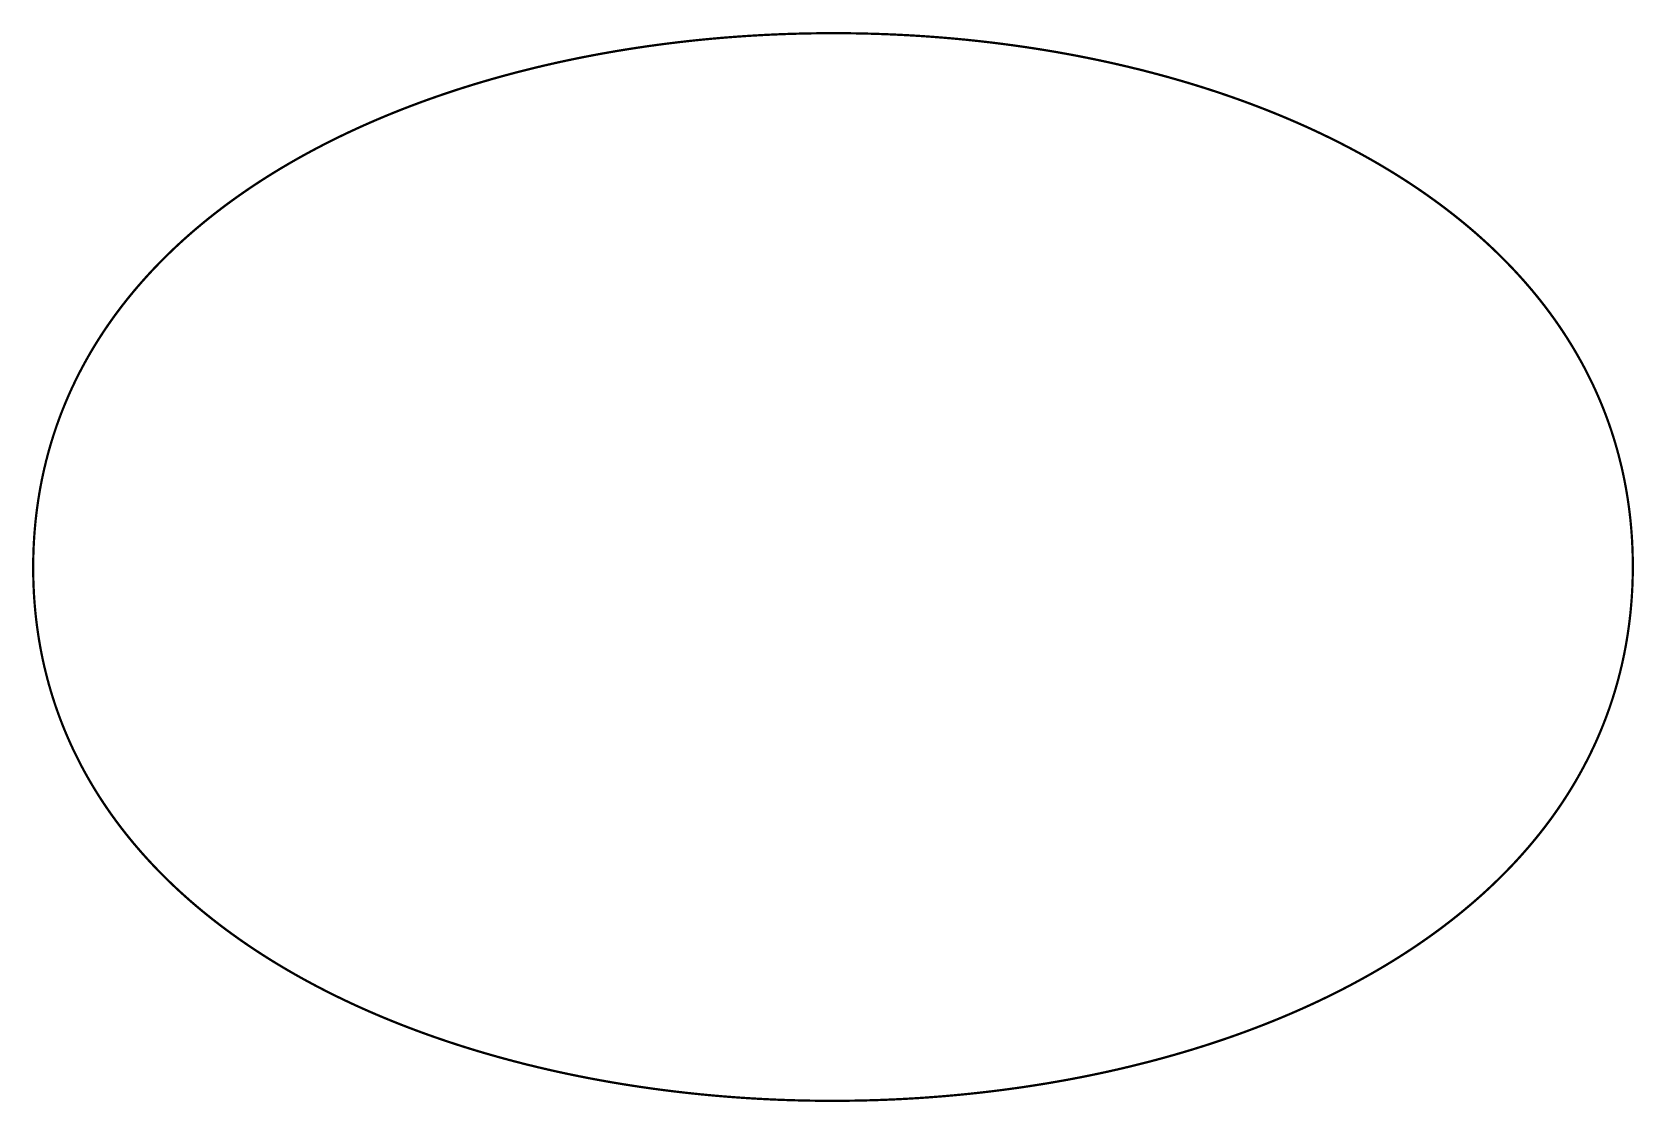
# Model space of a CAD drawing. Extents: x 0.05 to 7.13, y 0.05 to 4.78.
import ezdxf

# ---------------------------------------------------------------- set-up
doc = ezdxf.new("R2010")
doc.units = 0
doc.header["$LTSCALE"] = 0.166667
doc.layers.add('FOREGROUND', color=7, linetype='CONTINUOUS')

msp = doc.modelspace()

# ---------------------------------------------------------------- linework, layer by layer
at = {"layer": 'FOREGROUND', "linetype": 'CONTINUOUS', "const_width": 0.01}
msp.add_lwpolyline([(7.129998, 2.411667), (7.129772, 2.442237), (7.129102, 2.472608), (7.127991, 2.502779), (7.126441, 2.532752), (7.124455, 2.562525), (7.122036, 2.5921), (7.119188, 2.621475), (7.115912, 2.650651), (7.112213, 2.679628), (7.108092, 2.708405), (7.103553, 2.736984), (7.098599, 2.765364), (7.093232, 2.793544), (7.087456, 2.821525), (7.081273, 2.849307), (7.074686, 2.87689), (7.067699, 2.904274), (7.060314, 2.931458), (7.052533, 2.958444), (7.044361, 2.98523), (7.035799, 3.011817), (7.026851, 3.038206), (7.017519, 3.064394), (7.007808, 3.090384), (6.997718, 3.116175), (6.987254, 3.141766), (6.976418, 3.167159), (6.965213, 3.192352), (6.953642, 3.217346), (6.941707, 3.242141), (6.929413, 3.266737), (6.916762, 3.291133), (6.903756, 3.315331), (6.890398, 3.339329), (6.876692, 3.363129), (6.86264, 3.386729), (6.848246, 3.41013), (6.833512, 3.433331), (6.81844, 3.456334), (6.803035, 3.479137), (6.787298, 3.501742), (6.771233, 3.524147), (6.754843, 3.546353), (6.738131, 3.56836), (6.721099, 3.590168), (6.70375, 3.611777), (6.686087, 3.633186), (6.668114, 3.654396), (6.649832, 3.675408), (6.631246, 3.69622), (6.612357, 3.716833), (6.59317, 3.737246), (6.573686, 3.757461), (6.553908, 3.777477), (6.53384, 3.797293), (6.513484, 3.81691), (6.492844, 3.836328), (6.471922, 3.855547), (6.450721, 3.874567), (6.429244, 3.893388), (6.407493, 3.912009), (6.385473, 3.930431), (6.363185, 3.948655), (6.340633, 3.966679), (6.31782, 3.984504), (6.294747, 4.002129), (6.27142, 4.019556), (6.247839, 4.036783), (6.224008, 4.053812), (6.199931, 4.070641), (6.175609, 4.087271), (6.151046, 4.103702), (6.126245, 4.119934), (6.101209, 4.135966), (6.07594, 4.1518), (6.050442, 4.167434), (6.024716, 4.182869), (5.998768, 4.198105), (5.972598, 4.213142), (5.94621, 4.22798), (5.919607, 4.242618), (5.892793, 4.257058), (5.865768, 4.271298), (5.838538, 4.285339), (5.811104, 4.299181), (5.78347, 4.312824), (5.755638, 4.326268), (5.727611, 4.339512), (5.699392, 4.352558), (5.670985, 4.365404), (5.642391, 4.378051), (5.613615, 4.390499), (5.584658, 4.402748), (5.555524, 4.414797), (5.526215, 4.426648), (5.496735, 4.438299), (5.467086, 4.449751), (5.437272, 4.461005), (5.407295, 4.472058), (5.377158, 4.482913), (5.346863, 4.493569), (5.316415, 4.504025), (5.285816, 4.514283), (5.255068, 4.524341), (5.224175, 4.5342), (5.19314, 4.54386), (5.161965, 4.553321), (5.130653, 4.562582), (5.099208, 4.571645), (5.067631, 4.580508), (5.035927, 4.589172), (5.004098, 4.597637), (4.972146, 4.605903), (4.940075, 4.61397), (4.907888, 4.621837), (4.875587, 4.629505), (4.843176, 4.636975), (4.810658, 4.644245), (4.778034, 4.651316), (4.745309, 4.658188), (4.712484, 4.66486), (4.679564, 4.671334), (4.646551, 4.677608), (4.613447, 4.683683), (4.580256, 4.689559), (4.546981, 4.695236), (4.513624, 4.700714), (4.480188, 4.705992), (4.446677, 4.711072), (4.413093, 4.715952), (4.379439, 4.720633), (4.345718, 4.725115), (4.311933, 4.729398), (4.278087, 4.733482), (4.244182, 4.737366), (4.210222, 4.741052), (4.17621, 4.744538), (4.142148, 4.747825), (4.108039, 4.750913), (4.073887, 4.753802), (4.039694, 4.756491), (4.005462, 4.758982), (3.971196, 4.761273), (3.936897, 4.763365), (3.90257, 4.765258), (3.868216, 4.766952), (3.833838, 4.768447), (3.79944, 4.769743), (3.765024, 4.770839), (3.730593, 4.771736), (3.696151, 4.772434), (3.6617, 4.772933), (3.627242, 4.773233), (3.592782, 4.773334), (3.558321, 4.773235), (3.523863, 4.772937), (3.48941, 4.772441), (3.454966, 4.771745), (3.420534, 4.77085), (3.386115, 4.769755), (3.351714, 4.768462), (3.317333, 4.766969), (3.282975, 4.765278), (3.248642, 4.763387), (3.214339, 4.761297), (3.180067, 4.759007), (3.14583, 4.756519), (3.11163, 4.753832), (3.077471, 4.750945), (3.043355, 4.747859), (3.009286, 4.744574), (2.975265, 4.74109), (2.941296, 4.737407), (2.907383, 4.733524), (2.873527, 4.729443), (2.839732, 4.725162), (2.806, 4.720682), (2.772335, 4.716003), (2.73874, 4.711125), (2.705216, 4.706047), (2.671769, 4.700771), (2.638399, 4.695295), (2.60511, 4.68962), (2.571905, 4.683746), (2.538787, 4.677673), (2.505759, 4.671401), (2.472823, 4.664929), (2.439983, 4.658259), (2.407242, 4.651389), (2.374602, 4.64432), (2.342066, 4.637052), (2.309637, 4.629585), (2.277318, 4.621918), (2.245113, 4.614053), (2.213023, 4.605988), (2.181052, 4.597724), (2.149203, 4.589261), (2.117478, 4.580599), (2.085881, 4.571738), (2.054414, 4.562677), (2.02308, 4.553418), (1.991883, 4.543959), (1.960825, 4.534301), (1.929909, 4.524444), (1.899137, 4.514387), (1.868514, 4.504132), (1.838041, 4.493677), (1.807722, 4.483024), (1.777559, 4.472171), (1.747556, 4.461119), (1.717715, 4.449867), (1.688039, 4.438417), (1.658532, 4.426767), (1.629195, 4.414919), (1.600033, 4.402871), (1.571047, 4.390624), (1.542241, 4.378178), (1.513618, 4.365532), (1.48518, 4.352688), (1.456931, 4.339644), (1.428873, 4.326401), (1.401009, 4.312959), (1.373342, 4.299318), (1.345876, 4.285478), (1.318612, 4.271439), (1.291555, 4.2572), (1.264706, 4.242762), (1.238069, 4.228125), (1.211646, 4.213289), (1.185441, 4.198254), (1.159456, 4.183019), (1.133695, 4.167586), (1.108159, 4.151953), (1.082853, 4.136121), (1.057779, 4.12009), (1.03294, 4.10386), (1.008338, 4.087431), (0.983977, 4.070802), (0.95986, 4.053974), (0.93599, 4.036948), (0.912368, 4.019722), (0.888999, 4.002296), (0.865886, 3.984672), (0.84303, 3.966849), (0.820436, 3.948826), (0.798105, 3.930604), (0.776041, 3.912183), (0.754247, 3.893563), (0.732726, 3.874744), (0.71148, 3.855725), (0.690512, 3.836508), (0.669826, 3.817091), (0.649424, 3.797475), (0.62931, 3.77766), (0.609485, 3.757645), (0.589953, 3.737432), (0.570717, 3.717019), (0.55178, 3.696408), (0.533145, 3.675597), (0.514814, 3.654587), (0.496791, 3.633377), (0.479078, 3.611969), (0.461678, 3.590361), (0.444594, 3.568555), (0.42783, 3.546549), (0.411387, 3.524344), (0.39527, 3.501939), (0.37948, 3.479336), (0.364021, 3.456533), (0.348895, 3.433532), (0.334106, 3.410331), (0.319657, 3.386931), (0.305549, 3.363332), (0.291787, 3.339533), (0.278373, 3.315536), (0.26531, 3.291339), (0.252601, 3.266943), (0.240249, 3.242348), (0.228257, 3.217554), (0.216627, 3.192561), (0.205362, 3.167368), (0.194467, 3.141976), (0.183942, 3.116385), (0.173792, 3.090595), (0.164018, 3.064606), (0.154625, 3.038418), (0.145615, 3.01203), (0.136991, 2.985444), (0.128755, 2.958658), (0.120911, 2.931673), (0.113462, 2.904489), (0.10641, 2.877105), (0.099758, 2.849523), (0.09351, 2.821741), (0.087668, 2.79376), (0.082235, 2.76558), (0.077214, 2.737201), (0.072607, 2.708623), (0.068419, 2.679845), (0.064651, 2.650869), (0.061307, 2.621693), (0.058389, 2.592318), (0.055901, 2.562744), (0.053845, 2.53297), (0.052224, 2.502998), (0.051041, 2.472826), (0.0503, 2.442455), (0.050002, 2.411885), (0.050002, 2.411885), (0.050224, 2.381315), (0.050889, 2.350945), (0.051997, 2.320773), (0.053543, 2.2908), (0.055525, 2.261026), (0.057939, 2.231452), (0.060784, 2.202077), (0.064055, 2.1729), (0.06775, 2.143923), (0.071867, 2.115145), (0.076402, 2.086566), (0.081352, 2.058187), (0.086715, 2.030006), (0.092487, 2.002024), (0.098666, 1.974242), (0.105249, 1.946659), (0.112233, 1.919274), (0.119614, 1.892089), (0.127391, 1.865103), (0.13556, 1.838317), (0.144118, 1.811729), (0.153062, 1.78534), (0.16239, 1.759151), (0.172098, 1.73316), (0.182184, 1.707369), (0.192645, 1.681777), (0.203478, 1.656384), (0.214679, 1.63119), (0.226247, 1.606195), (0.238177, 1.581399), (0.250468, 1.556803), (0.263117, 1.532405), (0.276119, 1.508207), (0.289473, 1.484208), (0.303176, 1.460408), (0.317224, 1.436807), (0.331616, 1.413405), (0.346347, 1.390202), (0.361415, 1.367199), (0.376817, 1.344394), (0.392551, 1.321789), (0.408612, 1.299383), (0.424999, 1.277176), (0.441709, 1.255168), (0.458738, 1.233359), (0.476084, 1.211749), (0.493743, 1.190339), (0.511714, 1.169127), (0.529992, 1.148115), (0.548576, 1.127302), (0.567462, 1.106687), (0.586646, 1.086272), (0.606128, 1.066057), (0.625902, 1.04604), (0.645968, 1.026222), (0.666321, 1.006604), (0.686958, 0.987184), (0.707878, 0.967964), (0.729076, 0.948943), (0.750551, 0.930121), (0.772298, 0.911498), (0.794316, 0.893075), (0.816601, 0.87485), (0.839151, 0.856825), (0.861962, 0.838998), (0.885032, 0.821371), (0.908357, 0.803943), (0.931936, 0.786714), (0.955764, 0.769684), (0.979839, 0.752854), (1.004158, 0.736222), (1.028719, 0.71979), (1.053518, 0.703556), (1.078552, 0.687522), (1.103819, 0.671687), (1.129315, 0.656051), (1.155038, 0.640615), (1.180985, 0.625377), (1.207152, 0.610339), (1.233538, 0.595499), (1.260138, 0.580859), (1.286951, 0.566418), (1.313973, 0.552176), (1.341202, 0.538133), (1.368634, 0.524289), (1.396266, 0.510645), (1.424097, 0.497199), (1.452121, 0.483953), (1.480338, 0.470906), (1.508744, 0.458058), (1.537336, 0.445409), (1.566111, 0.432959), (1.595066, 0.420709), (1.624198, 0.408657), (1.653505, 0.396805), (1.682984, 0.385152), (1.712631, 0.373698), (1.742444, 0.362443), (1.772419, 0.351387), (1.802555, 0.34053), (1.832848, 0.329873), (1.863294, 0.319415), (1.893892, 0.309155), (1.924638, 0.299095), (1.95553, 0.289234), (1.986564, 0.279572), (2.017738, 0.27011), (2.049048, 0.260846), (2.080493, 0.251782), (2.112068, 0.242917), (2.143771, 0.234251), (2.175599, 0.225784), (2.207549, 0.217516), (2.239619, 0.209447), (2.271805, 0.201578), (2.304105, 0.193907), (2.336515, 0.186436), (2.369032, 0.179164), (2.401655, 0.172091), (2.434379, 0.165217), (2.467203, 0.158542), (2.500122, 0.152067), (2.533135, 0.14579), (2.566237, 0.139713), (2.599428, 0.133835), (2.632702, 0.128156), (2.666058, 0.122676), (2.699493, 0.117396), (2.733004, 0.112314), (2.766587, 0.107432), (2.80024, 0.102749), (2.833961, 0.098265), (2.867745, 0.09398), (2.901591, 0.089894), (2.935495, 0.086007), (2.969454, 0.08232), (3.003466, 0.078831), (3.037528, 0.075542), (3.071636, 0.072452), (3.105788, 0.069561), (3.139981, 0.06687), (3.174212, 0.064377), (3.208478, 0.062084), (3.242776, 0.059989), (3.277103, 0.058094), (3.311457, 0.056398), (3.345835, 0.054901), (3.380233, 0.053604), (3.414648, 0.052505), (3.449079, 0.051606), (3.483521, 0.050905), (3.517972, 0.050404), (3.55243, 0.050102), (3.58689, 0.05), (3.621351, 0.050096), (3.655809, 0.050392), (3.690262, 0.050886), (3.724706, 0.05158), (3.759139, 0.052473), (3.793557, 0.053565), (3.827959, 0.054857), (3.86234, 0.056347), (3.896698, 0.058037), (3.931031, 0.059925), (3.965335, 0.062013), (3.999607, 0.0643), (4.033844, 0.066787), (4.068044, 0.069472), (4.102204, 0.072357), (4.13632, 0.07544), (4.17039, 0.078723), (4.204412, 0.082205), (4.238381, 0.085886), (4.272295, 0.089767), (4.306151, 0.093846), (4.339947, 0.098125), (4.373679, 0.102603), (4.407345, 0.10728), (4.440941, 0.112156), (4.474465, 0.117231), (4.507914, 0.122506), (4.541284, 0.127979), (4.574574, 0.133652), (4.607779, 0.139524), (4.640898, 0.145595), (4.673927, 0.151865), (4.706864, 0.158335), (4.739704, 0.165003), (4.772447, 0.171871), (4.805088, 0.178938), (4.837625, 0.186204), (4.870055, 0.193669), (4.902374, 0.201334), (4.934581, 0.209197), (4.966672, 0.21726), (4.998644, 0.225522), (5.030495, 0.233983), (5.062221, 0.242643), (5.093819, 0.251503), (5.125287, 0.260561), (5.156622, 0.269819), (5.187821, 0.279276), (5.21888, 0.288932), (5.249798, 0.298787), (5.280571, 0.308841), (5.311195, 0.319095), (5.34167, 0.329548), (5.37199, 0.340199), (5.402155, 0.35105), (5.432159, 0.362101), (5.462002, 0.37335), (5.491679, 0.384799), (5.521188, 0.396446), (5.550526, 0.408293), (5.579691, 0.420339), (5.608678, 0.432585), (5.637486, 0.445029), (5.666111, 0.457673), (5.69455, 0.470515), (5.722801, 0.483557), (5.750861, 0.496798), (5.778727, 0.510239), (5.806395, 0.523878), (5.833864, 0.537717), (5.861129, 0.551754), (5.888189, 0.565991), (5.91504, 0.580427), (5.941679, 0.595063), (5.968104, 0.609897), (5.994311, 0.624931), (6.020298, 0.640164), (6.046061, 0.655596), (6.071599, 0.671227), (6.096907, 0.687057), (6.121984, 0.703086), (6.146825, 0.719315), (6.171429, 0.735743), (6.195792, 0.75237), (6.219911, 0.769196), (6.243784, 0.786222), (6.267408, 0.803446), (6.290779, 0.82087), (6.313896, 0.838493), (6.336754, 0.856315), (6.359351, 0.874336), (6.381684, 0.892557), (6.40375, 0.910976), (6.425547, 0.929595), (6.447071, 0.948413), (6.46832, 0.96743), (6.48929, 0.986647), (6.509978, 1.006062), (6.530383, 1.025677), (6.550501, 1.045491), (6.570328, 1.065504), (6.589862, 1.085716), (6.609101, 1.106127), (6.628041, 1.126738), (6.646679, 1.147548), (6.665013, 1.168557), (6.683039, 1.189765), (6.700755, 1.211172), (6.718158, 1.232779), (6.735245, 1.254584), (6.752012, 1.276589), (6.768458, 1.298793), (6.784579, 1.321196), (6.800371, 1.343799), (6.815834, 1.3666), (6.830962, 1.389601), (6.845755, 1.412801), (6.860208, 1.4362), (6.874318, 1.459799), (6.888084, 1.483596), (6.901501, 1.507593), (6.914567, 1.531789), (6.92728, 1.556184), (6.939635, 1.580778), (6.951631, 1.605572), (6.963265, 1.630564), (6.974532, 1.655756), (6.985432, 1.681147), (6.99596, 1.706737), (7.006114, 1.732527), (7.015891, 1.758515), (7.025287, 1.784703), (7.034301, 1.81109), (7.042929, 1.837676), (7.051169, 1.864461), (7.059016, 1.891446), (7.06647, 1.91863), (7.073525, 1.946013), (7.080181, 1.973595), (7.086433, 2.001376), (7.092279, 2.029356), (7.097716, 2.057536), (7.102741, 2.085915), (7.107351, 2.114493), (7.111544, 2.14327), (7.115315, 2.172247), (7.118664, 2.201422), (7.121585, 2.230797), (7.124078, 2.260371), (7.126138, 2.290144), (7.127763, 2.320117), (7.12895, 2.350288), (7.129696, 2.380659), (7.129998, 2.411229)], close=True, dxfattribs=at)

doc.saveas('drawing.dxf')
